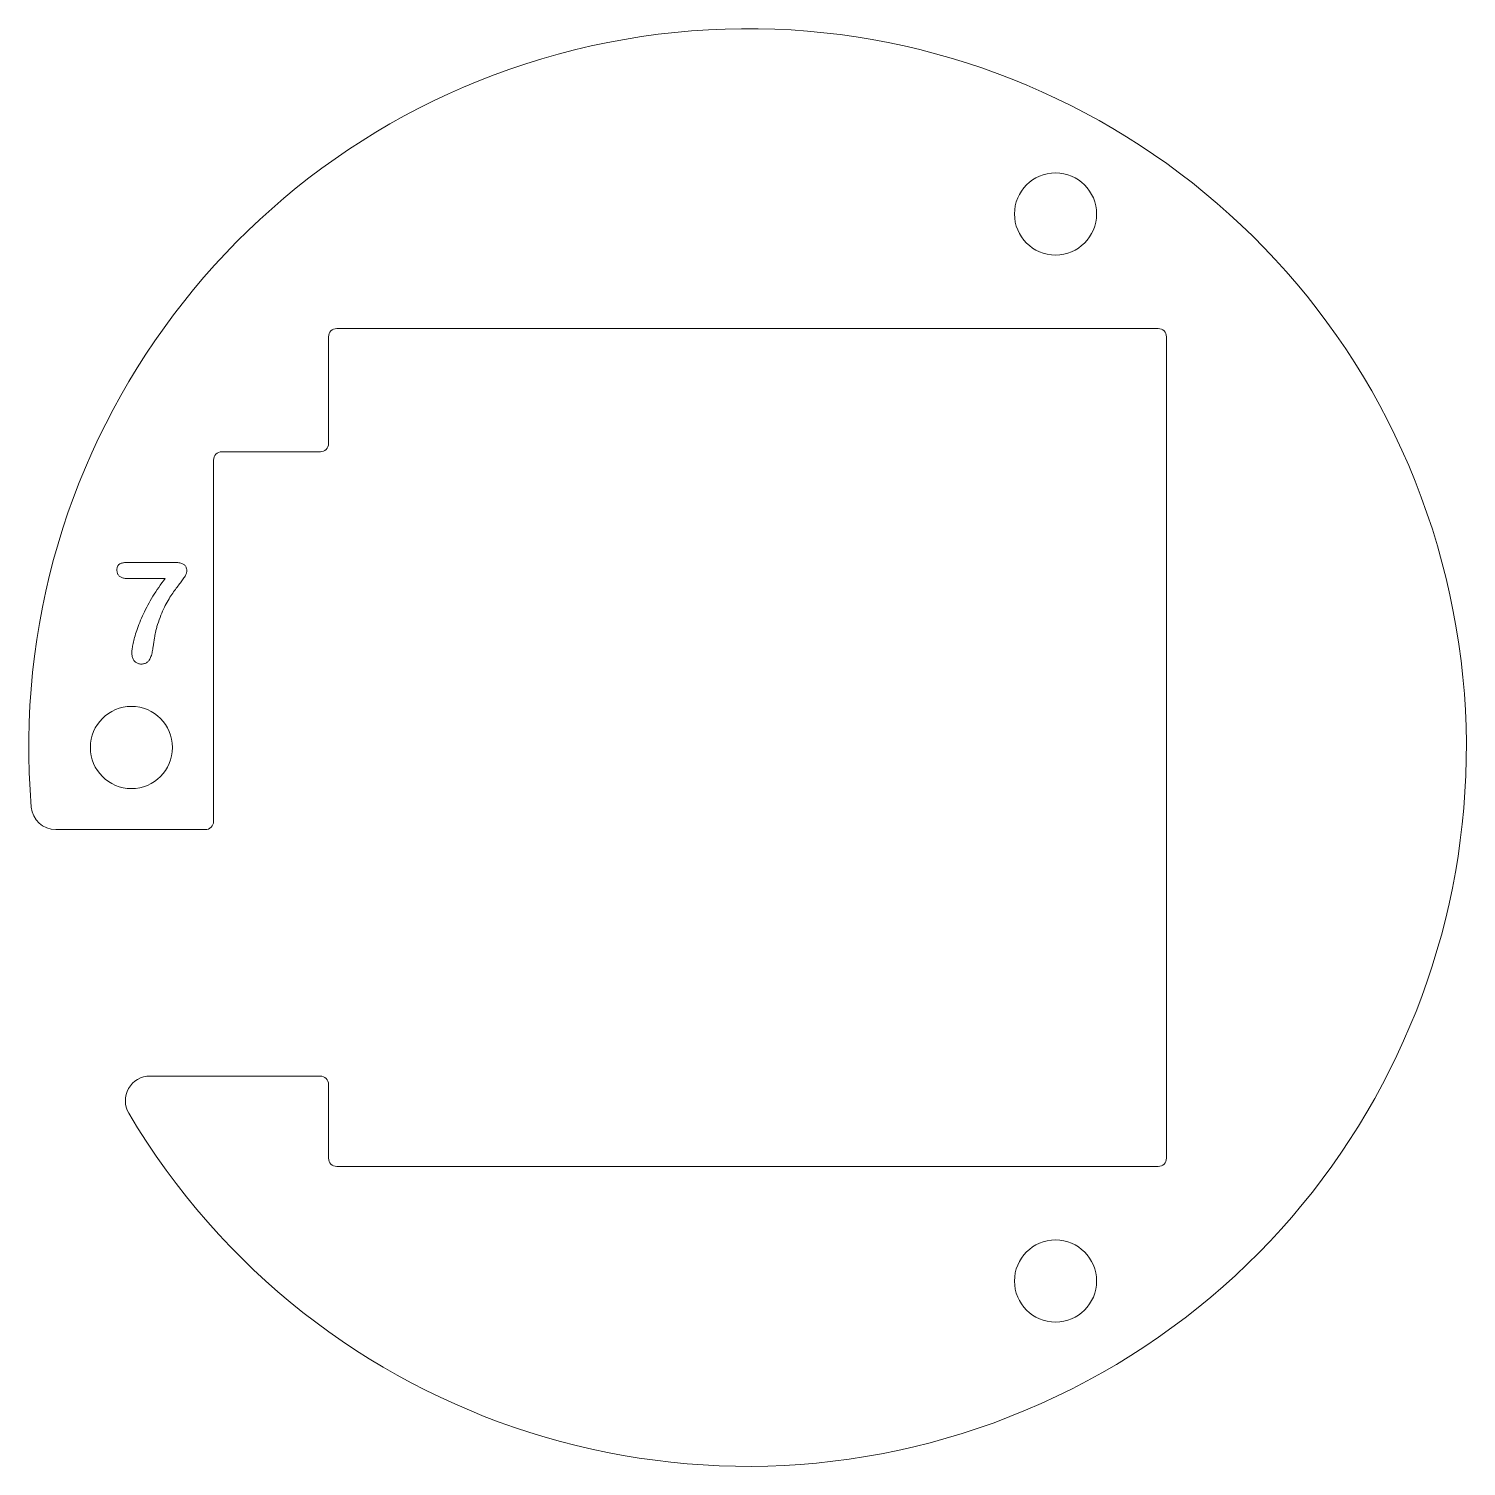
# Model space of a CAD drawing. Extents: x 62 to 238, y 62 to 238.
import ezdxf

# ---------------------------------------------------------------- set-up
doc = ezdxf.new("R2010")
doc.units = 0

msp = doc.modelspace()

# ---------------------------------------------------------------- linework, layer by layer
at = {"color": 1, "lineweight": 13}
for p, q in [((99, 187), (99, 200)), ((100, 201), (200, 201)), ((201, 200), (201, 100)), ((86, 186), (98, 186)), ((85, 141), (85, 185)), ((73.23735, 171.621048), (73.241058, 171.732529)), ((73.240852, 171.51503), (73.23735, 171.621048)), ((73.251266, 171.414795), (73.240852, 171.51503)), ((73.241058, 171.732529), (73.252106, 171.835861)), ((73.252106, 171.835861), (73.270546, 171.930923)), ((73.270546, 171.930923), (73.296356, 172.017792)), ((73.296356, 172.017792), (73.329529, 172.096466)), ((73.329529, 172.096466), (73.370064, 172.166916)), ((73.370064, 172.166916), (73.417992, 172.229172)), ((73.417992, 172.229172), (73.473267, 172.283173)), ((73.473267, 172.283173), (73.535927, 172.329025)), ((73.535927, 172.329025), (73.60598, 172.366638)), ((73.60598, 172.366638), (73.68261, 172.398468)), ((73.68261, 172.398468), (73.765137, 172.426941)), ((73.765137, 172.426941), (73.853531, 172.452057)), ((73.853531, 172.452057), (73.947762, 172.473877)), ((73.947762, 172.473877), (74.047867, 172.492264)), ((74.047867, 172.492264), (74.153854, 172.507385)), ((74.153854, 172.507385), (74.265671, 172.519089)), ((74.265671, 172.519089), (74.383369, 172.527466)), ((74.383369, 172.527466), (74.506943, 172.532471)), ((74.506943, 172.532471), (74.636383, 172.53418)), ((74.636383, 172.53418), (80.215668, 172.53418)), ((80.215668, 172.53418), (80.372055, 172.531662)), ((80.372055, 172.531662), (80.519608, 172.524124)), ((80.519608, 172.524124), (80.658241, 172.511566)), ((80.658241, 172.511566), (80.78801, 172.493973)), ((80.78801, 172.493973), (80.90889, 172.471344)), ((80.90889, 172.471344), (81.020897, 172.44368)), ((81.020897, 172.44368), (81.124023, 172.411041)), ((81.124023, 172.411041), (81.218262, 172.373322)), ((81.218262, 172.373322), (81.303627, 172.330627)), ((81.303627, 172.330627), (81.380104, 172.282837)), ((81.380104, 172.282837), (81.448563, 172.229309)), ((81.448563, 172.229309), (81.509796, 172.16925)), ((81.509796, 172.16925), (81.563828, 172.102661)), ((81.563828, 172.102661), (81.610664, 172.02951)), ((81.610664, 172.02951), (81.650284, 171.949844)), ((81.650284, 171.949844), (81.682693, 171.863663)), ((81.682693, 171.863663), (81.707916, 171.770905)), ((81.707916, 171.770905), (81.725929, 171.671646)), ((81.725929, 171.671646), (81.736725, 171.565826)), ((81.736725, 171.565826), (81.740326, 171.453506)), ((73.268669, 171.320358), (73.251266, 171.414795)), ((73.292999, 171.231659), (73.268669, 171.320358)), ((73.324295, 171.148788), (73.292999, 171.231659)), ((73.362518, 171.07164), (73.324295, 171.148788)), ((73.40773, 171.000351), (73.362518, 171.07164)), ((73.459854, 170.934769), (73.40773, 171.000351)), ((73.518959, 170.875), (73.459854, 170.934769)), ((73.585022, 170.82103), (73.518959, 170.875)), ((73.658104, 170.772461), (73.585022, 170.82103)), ((73.738312, 170.729019), (73.658104, 170.772461)), ((73.825661, 170.690704), (73.738312, 170.729019)), ((73.920128, 170.657471), (73.825661, 170.690704)), ((74.021675, 170.629379), (73.920128, 170.657471)), ((74.130386, 170.6064), (74.021675, 170.629379)), ((74.246216, 170.588486), (74.130386, 170.6064)), ((74.369148, 170.575745), (74.246216, 170.588486)), ((74.499199, 170.568039), (74.369148, 170.575745)), ((74.636383, 170.565506), (74.499199, 170.568039)), ((79.11824, 170.565506), (74.636383, 170.565506)), ((78.320045, 169.491211), (78.510925, 169.760147)), ((78.510925, 169.760147), (78.707573, 170.02887)), ((78.707573, 170.02887), (78.910011, 170.297302)), ((78.910011, 170.297302), (79.11824, 170.565506)), ((80.76741, 169.786255), (80.667534, 169.654861)), ((80.864922, 169.915207), (80.76741, 169.786255)), ((80.960068, 170.041748), (80.864922, 169.915207)), ((81.052902, 170.165863), (80.960068, 170.041748)), ((81.143379, 170.287552), (81.052902, 170.165863)), ((81.231491, 170.406799), (81.143379, 170.287552)), ((81.317291, 170.523621), (81.231491, 170.406799)), ((81.397659, 170.636978), (81.317291, 170.523621)), ((81.469566, 170.745758), (81.397659, 170.636978)), ((81.533043, 170.850082), (81.469566, 170.745758)), ((81.588028, 170.94986), (81.533043, 170.850082)), ((81.634567, 171.045105), (81.588028, 170.94986)), ((81.672638, 171.135834), (81.634567, 171.045105)), ((81.702255, 171.222046), (81.672638, 171.135834)), ((81.723412, 171.303696), (81.702255, 171.222046)), ((81.736115, 171.380859), (81.723412, 171.303696)), ((81.740326, 171.453506), (81.736115, 171.380859)), ((77.296165, 167.872208), (77.452377, 168.14267)), ((77.452377, 168.14267), (77.614357, 168.412872)), ((77.614357, 168.412872), (77.782097, 168.682831)), ((77.782097, 168.682831), (77.955627, 168.952545)), ((77.955627, 168.952545), (78.134949, 169.221985)), ((78.134949, 169.221985), (78.320045, 169.491211)), ((79.581001, 168.10051), (79.467896, 167.909729)), ((79.69342, 168.284531), (79.581001, 168.10051)), ((79.805183, 168.461777), (79.69342, 168.284531)), ((79.916252, 168.632202), (79.805183, 168.461777)), ((80.026665, 168.795853), (79.916252, 168.632202)), ((80.136421, 168.952728), (80.026665, 168.795853)), ((80.245491, 169.102783), (80.136421, 168.952728)), ((80.353897, 169.246094), (80.245491, 169.102783)), ((80.460777, 169.38475), (80.353897, 169.246094)), ((80.565353, 169.521027), (80.460777, 169.38475)), ((80.667534, 169.654861), (80.565353, 169.521027)), ((76.348244, 166.010956), (76.46833, 166.272797)), ((76.46833, 166.272797), (76.593529, 166.536011)), ((76.593529, 166.536011), (76.723831, 166.800568)), ((76.723831, 166.800568), (76.859261, 167.066467)), ((76.859261, 167.066467), (76.999802, 167.33371)), ((76.999802, 167.33371), (77.145416, 167.60228)), ((77.145416, 167.60228), (77.296165, 167.872208)), ((78.689941, 166.353821), (78.585777, 166.095383)), ((78.796036, 166.603027), (78.689941, 166.353821)), ((78.904091, 166.843048), (78.796036, 166.603027)), ((79.014023, 167.073837), (78.904091, 166.843048)), ((79.125908, 167.295425), (79.014023, 167.073837)), ((79.2397, 167.507797), (79.125908, 167.295425)), ((79.354126, 167.712143), (79.2397, 167.507797)), ((79.467896, 167.909729), (79.354126, 167.712143)), ((75.737648, 164.494568), (75.825638, 164.733536)), ((75.825638, 164.733536), (75.919258, 164.979813)), ((75.919258, 164.979813), (76.018623, 165.233353)), ((76.018623, 165.233353), (76.123398, 165.491211)), ((76.123398, 165.491211), (76.233253, 165.750397)), ((76.233253, 165.750397), (76.348244, 166.010956)), ((78.078285, 164.592743), (78.04628, 164.476212)), ((78.112625, 164.713776), (78.078285, 164.592743)), ((78.14933, 164.839355), (78.112625, 164.713776)), ((78.188339, 164.969452), (78.14933, 164.839355)), ((78.284813, 165.264771), (78.188339, 164.969452)), ((78.383209, 165.550827), (78.284813, 165.264771)), ((78.483513, 165.827713), (78.383209, 165.550827)), ((78.585777, 166.095383), (78.483513, 165.827713)), ((75.200005, 162.67276), (75.238464, 162.845474)), ((75.238464, 162.845474), (75.281441, 163.025909)), ((75.281441, 163.025909), (75.329521, 163.213882)), ((75.329521, 163.213882), (75.383293, 163.409103)), ((75.383293, 163.409103), (75.44278, 163.611618)), ((75.44278, 163.611618), (75.507957, 163.821442)), ((75.507957, 163.821442), (75.578827, 164.038544)), ((75.578827, 164.038544), (75.655403, 164.262924)), ((75.655403, 164.262924), (75.737648, 164.494568)), ((77.739166, 162.877548), (77.719231, 162.741104)), ((77.758781, 163.00885), (77.739166, 162.877548)), ((77.77803, 163.134903), (77.758781, 163.00885)), ((77.796951, 163.255814), (77.77803, 163.134903)), ((77.815575, 163.37149), (77.796951, 163.255814)), ((77.833832, 163.481979), (77.815575, 163.37149)), ((77.851768, 163.587311), (77.833832, 163.481979)), ((77.869347, 163.687378), (77.851768, 163.587311)), ((77.88662, 163.782333), (77.869347, 163.687378)), ((77.903534, 163.87204), (77.88662, 163.782333)), ((77.92144, 163.961426), (77.903534, 163.87204)), ((77.941734, 164.055359), (77.92144, 163.961426)), ((77.96434, 164.153748), (77.941734, 164.055359)), ((77.989311, 164.256699), (77.96434, 164.153748)), ((78.016617, 164.364212), (77.989311, 164.256699)), ((78.04628, 164.476212), (78.016617, 164.364212)), ((75.055229, 161.568283), (75.05751, 161.679337)), ((75.058327, 161.432602), (75.055229, 161.568283)), ((75.05751, 161.679337), (75.064293, 161.798126)), ((75.06765, 161.303726), (75.058327, 161.432602)), ((75.064293, 161.798126), (75.0756, 161.924622)), ((75.083145, 161.181625), (75.06765, 161.303726)), ((75.0756, 161.924622), (75.091446, 162.058868)), ((75.104836, 161.066299), (75.083145, 161.181625)), ((75.091446, 162.058868), (75.111794, 162.200745)), ((75.132721, 160.957779), (75.104836, 161.066299)), ((75.111794, 162.200745), (75.136658, 162.350372)), ((75.136658, 162.350372), (75.166077, 162.507706)), ((75.166077, 162.507706), (75.200005, 162.67276)), ((77.379128, 161.077377), (77.330734, 160.953583)), ((77.424568, 161.211624), (77.379128, 161.077377)), ((77.467056, 161.356323), (77.424568, 161.211624)), ((77.50666, 161.51152), (77.467056, 161.356323)), ((77.543312, 161.67717), (77.50666, 161.51152)), ((77.558624, 161.754166), (77.543312, 161.67717)), ((77.574478, 161.837708), (77.558624, 161.754166)), ((77.590805, 161.927719), (77.574478, 161.837708)), ((77.607651, 162.024338), (77.590805, 161.927719)), ((77.624969, 162.127441), (77.607651, 162.024338)), ((77.64283, 162.237122), (77.624969, 162.127441)), ((77.661163, 162.353333), (77.64283, 162.237122)), ((77.680038, 162.476028), (77.661163, 162.353333)), ((77.699364, 162.605316), (77.680038, 162.476028)), ((77.719231, 162.741104), (77.699364, 162.605316)), ((75.166832, 160.856049), (75.132721, 160.957779)), ((75.207123, 160.761093), (75.166832, 160.856049)), ((75.253624, 160.672913), (75.207123, 160.761093)), ((75.306305, 160.591522), (75.253624, 160.672913)), ((75.365211, 160.516937), (75.306305, 160.591522)), ((75.429192, 160.449295), (75.365211, 160.516937)), ((75.497238, 160.388763), (75.429192, 160.449295)), ((75.569275, 160.335342), (75.497238, 160.388763)), ((75.645348, 160.289047), (75.569275, 160.335342)), ((75.725433, 160.249893), (75.645348, 160.289047)), ((75.809532, 160.21785), (75.725433, 160.249893)), ((75.897667, 160.192932), (75.809532, 160.21785)), ((75.989822, 160.175125), (75.897667, 160.192932)), ((76.085983, 160.164459), (75.989822, 160.175125)), ((76.186188, 160.160873), (76.085983, 160.164459)), ((76.291267, 160.1642), (76.186188, 160.160873)), ((76.392105, 160.174133), (76.291267, 160.1642)), ((76.488647, 160.190674), (76.392105, 160.174133)), ((76.580933, 160.213837), (76.488647, 160.190674)), ((76.668915, 160.243607), (76.580933, 160.213837)), ((76.752655, 160.280029), (76.668915, 160.243607)), ((76.832108, 160.323029), (76.752655, 160.280029)), ((76.907295, 160.37265), (76.832108, 160.323029)), ((76.97821, 160.428925), (76.907295, 160.37265)), ((77.044861, 160.491806), (76.97821, 160.428925)), ((77.107903, 160.563202), (77.044861, 160.491806)), ((77.167999, 160.645081), (77.107903, 160.563202)), ((77.225174, 160.737457), (77.167999, 160.645081)), ((77.279427, 160.840271), (77.225174, 160.737457)), ((77.330734, 160.953583), (77.279427, 160.840271)), ((84, 140), (65.790443, 140)), ((77.259018, 110), (98, 110)), ((99, 109), (99, 100)), ((200, 99), (100, 99))]:
    msp.add_line(p, q, dxfattribs=at)
for centre in [(187.5, 214.951904), (75, 150), (187.5, 85.048096)]:
    msp.add_circle(centre, 5, dxfattribs=at)
for centre, radius, start, end in [((150, 150), 87.5, 210.58897, 184.75184), ((100, 200), 1, 90.000003, 180.000005), ((200, 200), 1, 0, 90.000003), ((86, 185), 1, 90.000003, 180.000005), ((98, 187), 1, 269.999997, 360), ((65.790443, 143), 3, 184.75184, 269.999997), ((84, 141), 1, 269.999997, 360), ((77.259018, 107), 3, 90.000003, 210.58897), ((98, 109), 1, 0, 90.000003), ((100, 100), 1, 180.000005, 269.999997), ((200, 100), 1, 269.999997, 360)]:
    msp.add_arc(centre, radius, start, end, dxfattribs=at)

doc.saveas('drawing.dxf')
